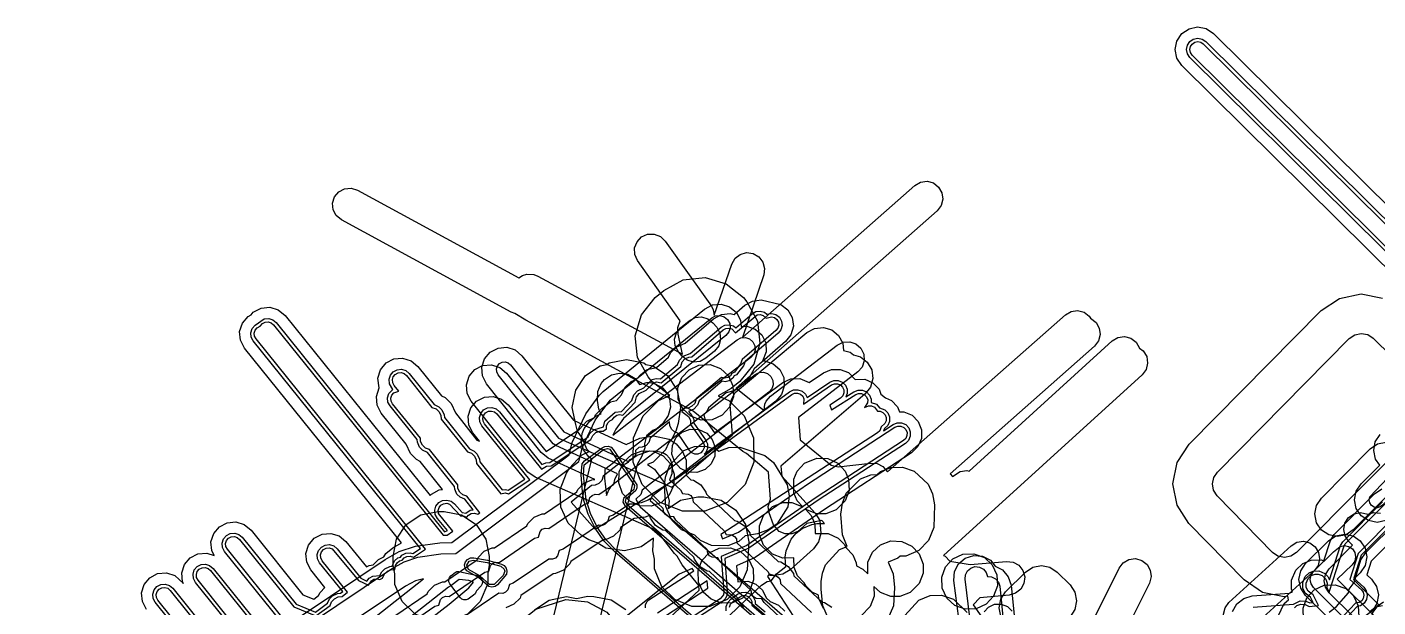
# Model space of a CAD drawing. Header units: metres. Extents: x -2677 to -840, y 169 to 1487.
# Drawn here: x -2654.2 to -2534.5, y 612.9 to 664.3 of the extents above; entities that cross this region are included whole.
import ezdxf

# ---------------------------------------------------------------- set-up
doc = ezdxf.new("R2010")
doc.units = ezdxf.units.M
doc.layers.add('AI_GREENING_EXCLUSIONS', color=1, linetype='Continuous')
doc.layers.add('AI_GREENING_LAWN', color=82, linetype='Continuous')

msp = doc.modelspace()

# ---------------------------------------------------------------- linework, layer by layer
at = {"layer": 'AI_GREENING_EXCLUSIONS'}
for points in [[(-2524.49, 633.73), (-2551.92, 660.89), (-2552.35, 661.53), (-2552.51, 662.3), (-2552.36, 663.06), (-2551.93, 663.72), (-2551.28, 664.15), (-2550.52, 664.31), (-2549.75, 664.16), (-2549.1, 663.73), (-2509.42, 624.44)], [(-2522.68, 633.34), (-2551.21, 661.6), (-2551.43, 661.92), (-2551.51, 662.3), (-2551.43, 662.69), (-2551.22, 663.01), (-2550.9, 663.23), (-2550.51, 663.31), (-2550.13, 663.23), (-2549.8, 663.02), (-2509.81, 623.42)], [(-2511.2, 622.4), (-2551, 661.81), (-2551.15, 662.04), (-2551.21, 662.3), (-2551.16, 662.57), (-2551.01, 662.8), (-2550.78, 662.95), (-2550.51, 663.01), (-2550.24, 662.96), (-2550.02, 662.81), (-2509.89, 623.08)], [(-2597.93, 606.51), (-2589.15, 614.83), (-2588.66, 615.15), (-2588.3, 615.21), (-2587.81, 615.81), (-2587, 616.47), (-2587.07, 617.29), (-2586.98, 617.85), (-2586.53, 618.9), (-2586.09, 619.42), (-2585.55, 619.85), (-2584.7, 620.21), (-2584.25, 620.3), (-2583.58, 620.3), (-2583.81, 620.56), (-2585.15, 620.3), (-2585.93, 619.59), (-2586.47, 619.37), (-2587.05, 619.37), (-2587.59, 619.59), (-2588.1, 620.17), (-2588.48, 621.22), (-2588.57, 621.79), (-2588.37, 622.43), (-2588.54, 624.84), (-2590.48, 626.5), (-2590.81, 626.68), (-2595.21, 630.24), (-2610.03, 638.31), (-2610.99, 638.91), (-2611.34, 639.02), (-2626.37, 647.21), (-2626.82, 647.58), (-2627.1, 648.1), (-2627.15, 648.68), (-2626.97, 649.24), (-2626.6, 649.69), (-2626.08, 649.96), (-2625.5, 650.02), (-2624.94, 649.84), (-2610.66, 642.07), (-2610.32, 642.27), (-2609.93, 642.38), (-2609.33, 642.35), (-2608.96, 642.23), (-2596.16, 635.31), (-2596.53, 637.08), (-2596.57, 637.67), (-2596.35, 638.25), (-2600.13, 643.6), (-2600.37, 644.14), (-2600.39, 644.72), (-2600.18, 645.27), (-2599.78, 645.69), (-2599.24, 645.93), (-2598.66, 645.95), (-2598.11, 645.74), (-2597.69, 645.33), (-2593.59, 639.55), (-2593.42, 639.24), (-2593.34, 638.77), (-2591.79, 643.29), (-2591.5, 643.8), (-2591.04, 644.15), (-2590.47, 644.3), (-2589.89, 644.22), (-2589.38, 643.93), (-2589.03, 643.46), (-2588.88, 642.9), (-2588.96, 642.32), (-2590.85, 636.78), (-2575.58, 650.25), (-2575.07, 650.55), (-2574.49, 650.63), (-2573.93, 650.48), (-2573.46, 650.12), (-2573.17, 649.61), (-2573.09, 649.03), (-2573.24, 648.47), (-2573.59, 648), (-2591.4, 632.3), (-2588.93, 630.3), (-2588.86, 630.86), (-2588.73, 631.13), (-2588.35, 631.57), (-2582.45, 636.1), (-2581.93, 636.36), (-2581.34, 636.4), (-2580.79, 636.21), (-2580.35, 635.82), (-2580.09, 635.3), (-2580.05, 634.71), (-2580.24, 634.16), (-2580.63, 633.72), (-2585.88, 629.68), (-2585.74, 627.71), (-2582.97, 625.47), (-2582.35, 625.31), (-2579.49, 625.65), (-2578.91, 625.61), (-2578.39, 625.34), (-2578, 624.88), (-2562.23, 638.79), (-2561.73, 639.09), (-2561.15, 639.17), (-2560.58, 639.02), (-2560.12, 638.66), (-2560.01, 638.48), (-2559.52, 638.12), (-2559.23, 637.61), (-2559.15, 637.03), (-2559.3, 636.47), (-2559.65, 636), (-2572.45, 624.7), (-2572.23, 624.44), (-2571.54, 624.91), (-2570.96, 625), (-2570.75, 624.94), (-2558.09, 636.47), (-2557.58, 636.77), (-2557.01, 636.86), (-2556.44, 636.72), (-2555.97, 636.37), (-2555.66, 635.83), (-2555.33, 635.59), (-2555.03, 635.09), (-2554.95, 634.51), (-2555.09, 633.95), (-2555.43, 633.48), (-2573.04, 617.45), (-2572.89, 617.39), (-2572.46, 616.96), (-2570.66, 616.65), (-2567.45, 616.92), (-2566.87, 616.86), (-2566.36, 616.58), (-2565.99, 616.12), (-2565.83, 615.56), (-2565.9, 614.98), (-2566.18, 614.46), (-2566.64, 614.1), (-2567.2, 613.94), (-2569.82, 613.71), (-2570.4, 613.08), (-2569.63, 611.98)], [(-2543.69, 611.44), (-2542.84, 613.19), (-2542.46, 613.52), (-2542.53, 613.84), (-2542.53, 613.84), (-2542.85, 613.78), (-2544.78, 614.17), (-2546.4, 615.29), (-2551.29, 620.3), (-2552.34, 621.92), (-2552.71, 623.81), (-2552.33, 625.7), (-2551.27, 627.31), (-2539.57, 639.16), (-2537.95, 640.25), (-2536.04, 640.64), (-2534.13, 640.28)], [(-2654.22, 595.78), (-2622.49, 617.1), (-2621.26, 617.79), (-2619.79, 618.29), (-2617.64, 618.58), (-2616.58, 618.61), (-2606.2, 626.38), (-2605.92, 627.46), (-2604.7, 630.02), (-2603.52, 631.65), (-2603.18, 632), (-2594.19, 639.29), (-2593.5, 639.66), (-2592.73, 639.73), (-2591.98, 639.5), (-2591.38, 639), (-2591.01, 638.31), (-2590.96, 637.74), (-2590.44, 637.77), (-2589.71, 637.52), (-2589.12, 637), (-2588.78, 636.3), (-2588.73, 635.52), (-2589.06, 634.69), (-2588.86, 634.7), (-2588.12, 634.45), (-2587.53, 633.94), (-2587.18, 633.24), (-2587.13, 632.46), (-2587.37, 631.72), (-2587.89, 631.14), (-2598.87, 622.68), (-2599.01, 622.32), (-2569.89, 597.1)], [(-2643.64, 612.67), (-2644, 613.36), (-2644.07, 614.14), (-2643.84, 614.88), (-2643.34, 615.48), (-2642.65, 615.84), (-2641.87, 615.91), (-2641.12, 615.68), (-2640.35, 614.96), (-2640.44, 615.12), (-2640.51, 615.9), (-2640.27, 616.65), (-2639.77, 617.24), (-2639.08, 617.61), (-2638.3, 617.67), (-2637.63, 617.46), (-2637.85, 617.88), (-2637.92, 618.65), (-2637.68, 619.4), (-2637.18, 620), (-2636.49, 620.36), (-2635.71, 620.43), (-2634.97, 620.19), (-2634.37, 619.69), (-2629.77, 613.97), (-2628.81, 613.58), (-2628.39, 613.89), (-2628.26, 614.16), (-2627.82, 614.6), (-2629.08, 616.17), (-2629.44, 616.86), (-2629.51, 617.64), (-2629.27, 618.38), (-2628.77, 618.98), (-2628.08, 619.34), (-2627.3, 619.41), (-2626.56, 619.18), (-2625.96, 618.68), (-2624.15, 616.43), (-2623.91, 616.57), (-2623.56, 616.62), (-2623.09, 617.1), (-2622.6, 617.32), (-2622.43, 617.63), (-2621.82, 618.12), (-2621.04, 618.57), (-2634.94, 635.84), (-2635.31, 636.53), (-2635.38, 637.31), (-2635.14, 638.05), (-2634.64, 638.65), (-2634.37, 638.79), (-2634.17, 639.03), (-2633.48, 639.39), (-2632.7, 639.46), (-2631.96, 639.22), (-2631.36, 638.72), (-2618.51, 622.76), (-2618.39, 622.9), (-2617.71, 623.28), (-2617.42, 623.31), (-2619.4, 625.79), (-2619.72, 625.95), (-2620.26, 626.49), (-2620.63, 627.33), (-2622.84, 630.08), (-2623.2, 630.77), (-2623.27, 631.55), (-2623.03, 632.31), (-2623.14, 633.18), (-2622.91, 633.92), (-2622.41, 634.52), (-2621.71, 634.88), (-2620.94, 634.95), (-2620.19, 634.72), (-2619.59, 634.22), (-2617.51, 631.62), (-2617.18, 631.46), (-2616.64, 630.92), (-2616.27, 630.09), (-2614.36, 627.69), (-2614.14, 627.6), (-2614.72, 628.32), (-2615.07, 629.01), (-2615.14, 629.79), (-2614.9, 630.53), (-2614.4, 631.13), (-2613.7, 631.49), (-2612.93, 631.55), (-2612.18, 631.31), (-2611.59, 630.81), (-2608.24, 626.68), (-2605.27, 628.66), (-2604.64, 629.37), (-2603.95, 629.68), (-2603.86, 629.91), (-2603.31, 630.47), (-2602.52, 631.06), (-2602, 631.19), (-2601.54, 631.69), (-2601.25, 632.34), (-2600.71, 632.88), (-2600.23, 633.09), (-2599.85, 633.51), (-2599.28, 633.93), (-2598.44, 634.12), (-2597.38, 635.03), (-2597.2, 635.41), (-2596.66, 635.95), (-2595.9, 636.29), (-2593.39, 638.44), (-2592.71, 638.82), (-2591.94, 638.91), (-2591.58, 638.81), (-2590.64, 639.63), (-2589.96, 640.01), (-2589.18, 640.11), (-2587.43, 639.71), (-2586.81, 639.23), (-2586.43, 638.55), (-2586.33, 637.78), (-2586.54, 637.02), (-2587.02, 636.41), (-2589.79, 634.01), (-2590.25, 633.19), (-2590.8, 632.63), (-2591.59, 632.04), (-2592.29, 631.87), (-2593.86, 630.53), (-2593.99, 630.22), (-2594.26, 629.92), (-2594.16, 629.53), (-2593.33, 628.33), (-2587.25, 632.78), (-2586.54, 633.1), (-2585.76, 633.14), (-2584.94, 632.79), (-2583.67, 633.65), (-2582.95, 633.95), (-2582.17, 633.95), (-2581.45, 633.66), (-2580.87, 633.06), (-2580, 633.08), (-2579.28, 632.77), (-2578.74, 632.2), (-2578.57, 631.75), (-2578.16, 631.42), (-2577.64, 631.19), (-2577.1, 630.63), (-2576.93, 630.19), (-2576.54, 630.19), (-2575.82, 629.88), (-2575.27, 629.32), (-2574.98, 628.6), (-2574.99, 627.82), (-2575.3, 627.1), (-2575.86, 626.55), (-2583.58, 621.52), (-2589.71, 617.27), (-2591.36, 616.53), (-2591.25, 615.11), (-2590.37, 615.18), (-2589.64, 614.91), (-2589.06, 614.38), (-2588.75, 613.7), (-2588.38, 613.38), (-2587.64, 613.05), (-2587.1, 612.51)], [(-2631.78, 611.68), (-2636.71, 617.81), (-2636.89, 618.16), (-2636.92, 618.55), (-2636.8, 618.92), (-2636.55, 619.22), (-2636.21, 619.4), (-2635.82, 619.43), (-2635.45, 619.32), (-2635.15, 619.07), (-2630.38, 613.14), (-2628.66, 612.44), (-2627.61, 613.23), (-2627.43, 613.6), (-2627.16, 613.87), (-2626.72, 614.08), (-2626.44, 614.1), (-2626.25, 614.25), (-2628.3, 616.8), (-2628.48, 617.14), (-2628.51, 617.53), (-2628.39, 617.9), (-2628.14, 618.2), (-2627.8, 618.38), (-2627.41, 618.42), (-2627.04, 618.3), (-2626.74, 618.05), (-2624.65, 615.45), (-2624.1, 615.18), (-2623.91, 615.43), (-2623.58, 615.63), (-2622.96, 615.67), (-2622.8, 616), (-2622.53, 616.27), (-2622.09, 616.47), (-2621.86, 616.49), (-2621.66, 616.99), (-2621.36, 617.23), (-2621.14, 617.3), (-2621, 617.47), (-2620.66, 617.66), (-2620.27, 617.7), (-2620.03, 617.63), (-2619.36, 618.08), (-2634.17, 636.47), (-2634.35, 636.81), (-2634.38, 637.2), (-2634.26, 637.57), (-2634.01, 637.87), (-2633.2, 638.43), (-2632.81, 638.46), (-2632.44, 638.35), (-2632.14, 638.1), (-2617.22, 619.56), (-2616.96, 619.68), (-2617.86, 620.73), (-2618.05, 621.07), (-2618.09, 621.46), (-2617.99, 621.83), (-2617.75, 622.14), (-2617.4, 622.33), (-2617.02, 622.37), (-2616.64, 622.27), (-2616.34, 622.03), (-2615.68, 621.26), (-2615.35, 621.2), (-2614.95, 621.46), (-2614.69, 621.49), (-2615.44, 622.43), (-2615.86, 622.63), (-2616.13, 622.9), (-2616.33, 623.34), (-2616.35, 623.58), (-2618.75, 626.58), (-2619.17, 626.78), (-2619.44, 627.05), (-2619.64, 627.49), (-2619.66, 627.73), (-2622.06, 630.71), (-2622.25, 631.05), (-2622.28, 631.44), (-2622.16, 631.81), (-2621.8, 632.17), (-2622.11, 632.68), (-2622.15, 633.07), (-2622.03, 633.44), (-2621.78, 633.74), (-2621.43, 633.92), (-2621.04, 633.96), (-2620.67, 633.84), (-2620.37, 633.59), (-2618.16, 630.83), (-2617.74, 630.64), (-2617.47, 630.37), (-2617.26, 629.92), (-2617.24, 629.69), (-2615.01, 626.9), (-2614.6, 626.71), (-2614.33, 626.44), (-2614.12, 626), (-2614.1, 625.75), (-2612.13, 623.28), (-2611.84, 623.31), (-2611.6, 623.25), (-2610.13, 624.22), (-2613.93, 628.94), (-2614.11, 629.29), (-2614.14, 629.68), (-2614.03, 630.05), (-2613.77, 630.35), (-2613.43, 630.53), (-2613.04, 630.56), (-2612.67, 630.44), (-2612.37, 630.19), (-2608.61, 625.53), (-2608.25, 625.68), (-2607.9, 625.7), (-2604.5, 627.96), (-2604.35, 628.27), (-2604, 628.6), (-2603.16, 628.86), (-2603.02, 629.37), (-2602.11, 630.16), (-2601.54, 630.22), (-2600.64, 631.18), (-2600.47, 631.7), (-2600.15, 632.05), (-2599.58, 632.33), (-2598.83, 633.04), (-2598.49, 633.14), (-2598.1, 633.1), (-2596.58, 634.39), (-2596.42, 634.78), (-2596.1, 635.13), (-2595.46, 635.35), (-2592.74, 637.68), (-2592.4, 637.87), (-2592.02, 637.91), (-2591.64, 637.81), (-2591.42, 637.63), (-2589.98, 638.87), (-2589.64, 639.07), (-2589.26, 639.11), (-2588.88, 639.01), (-2588.67, 638.85), (-2588.25, 638.92), (-2587.88, 638.82), (-2587.57, 638.58), (-2587.38, 638.24), (-2587.33, 637.85), (-2587.43, 637.47), (-2587.67, 637.17), (-2590.6, 634.64), (-2590.75, 634.26), (-2591.36, 633.46), (-2591.57, 633.37), (-2591.69, 633.18), (-2592.01, 632.95), (-2592.38, 632.86), (-2592.63, 632.9), (-2594.66, 631.16), (-2594.82, 630.78), (-2595.14, 630.43), (-2595.62, 630.21), (-2595.31, 629.87), (-2595.16, 629.51), (-2595.14, 629.18), (-2594.1, 627.7), (-2593.95, 627.34), (-2593.95, 626.95), (-2594.09, 626.58), (-2594.23, 626.44), (-2586.66, 631.97), (-2586.31, 632.13), (-2585.92, 632.15), (-2585.55, 632.01), (-2585.26, 631.75), (-2585.12, 631.45), (-2583.11, 632.82), (-2582.75, 632.97), (-2582.36, 632.97), (-2582, 632.83), (-2581.72, 632.55), (-2581.57, 632.19), (-2581.56, 631.8), (-2581.68, 631.52), (-2580.97, 631.97), (-2580.6, 632.11), (-2580.21, 632.11), (-2579.86, 631.95), (-2579.59, 631.67), (-2579.45, 631.3), (-2579.45, 631.02), (-2578.98, 630.86), (-2578.69, 630.53), (-2578.22, 630.37), (-2577.95, 630.09), (-2577.81, 629.73), (-2577.82, 629.34), (-2577.97, 628.98), (-2578.27, 628.7), (-2578.36, 628.51), (-2577.5, 629.07), (-2577.13, 629.21), (-2576.74, 629.21), (-2576.38, 629.06), (-2576.11, 628.78), (-2575.97, 628.41), (-2575.97, 628.02), (-2576.12, 627.66), (-2576.4, 627.39), (-2584.14, 622.35), (-2590.28, 618.09), (-2592.41, 617.17), (-2592.19, 614.26), (-2592.23, 613.87), (-2592.36, 613.62), (-2592.64, 613.35), (-2596.84, 610.62)], [(-2653.66, 594.95), (-2621.94, 616.26), (-2620.8, 616.9), (-2619.6, 617.3), (-2617.55, 617.59), (-2616.23, 617.62), (-2605.32, 625.79), (-2605.01, 627.04), (-2603.88, 629.45), (-2602.55, 631.22), (-2593.56, 638.52), (-2593.22, 638.7), (-2592.83, 638.74), (-2592.46, 638.62), (-2592.16, 638.37), (-2591.97, 638.03), (-2591.94, 637.64), (-2592.05, 637.27), (-2592.3, 636.97), (-2600.64, 630.26), (-2601.37, 629.6), (-2602.06, 628.65), (-2602.31, 628.13), (-2600.53, 629.55), (-2591.32, 636.58), (-2590.97, 636.75), (-2590.58, 636.78), (-2590.21, 636.65), (-2589.91, 636.39), (-2589.74, 636.04), (-2589.72, 635.66), (-2589.84, 635.29), (-2590.1, 634.99), (-2602.16, 625.79), (-2602.27, 625.67), (-2603.03, 625.08), (-2603.07, 624.32), (-2602.88, 622.76), (-2602.68, 623.28), (-2602.57, 623.43), (-2602.54, 623.5), (-2602.3, 623.76), (-2601.5, 624.38), (-2601.5, 624.38), (-2601.5, 624.38), (-2589.72, 633.51), (-2589.37, 633.68), (-2588.98, 633.71), (-2588.61, 633.58), (-2588.32, 633.33), (-2588.15, 632.98), (-2588.12, 632.59), (-2588.24, 632.22), (-2588.5, 631.93), (-2599.71, 623.24), (-2599.71, 623.23), (-2599.84, 622.86), (-2600.28, 622.44), (-2599.9, 621.77), (-2568.92, 594.94)], [(-2631.54, 611.87), (-2636.47, 618), (-2636.6, 618.24), (-2636.62, 618.51), (-2636.54, 618.78), (-2636.37, 618.98), (-2636.12, 619.11), (-2635.85, 619.14), (-2635.59, 619.05), (-2635.38, 618.88), (-2630.57, 612.89), (-2628.62, 612.1), (-2627.36, 613.02), (-2627.24, 613.35), (-2626.99, 613.62), (-2626.66, 613.78), (-2626.31, 613.8), (-2625.82, 614.2), (-2628.06, 616.98), (-2628.19, 617.23), (-2628.21, 617.5), (-2628.13, 617.76), (-2627.96, 617.97), (-2627.71, 618.09), (-2627.44, 618.12), (-2627.18, 618.04), (-2624.84, 615.22), (-2623.97, 614.81), (-2623.71, 615.21), (-2623.48, 615.35), (-2623.21, 615.39), (-2622.95, 615.32), (-2622.72, 615.45), (-2622.55, 615.83), (-2622.28, 616.07), (-2621.93, 616.2), (-2621.63, 616.19), (-2621.56, 616.56), (-2621.43, 616.8), (-2621.22, 616.97), (-2620.97, 617.04), (-2620.81, 617.24), (-2620.57, 617.37), (-2620.29, 617.4), (-2619.99, 617.3), (-2618.92, 618.01), (-2633.93, 636.65), (-2634.06, 636.9), (-2634.08, 637.17), (-2634, 637.43), (-2633.83, 637.64), (-2633.55, 637.77), (-2633.36, 638.01), (-2633.12, 638.14), (-2632.84, 638.17), (-2632.58, 638.08), (-2632.37, 637.91), (-2617.36, 619.26), (-2617.01, 619.26), (-2616.51, 619.62), (-2617.76, 621.16), (-2617.8, 621.43), (-2617.72, 621.7), (-2617.55, 621.91), (-2617.31, 622.04), (-2617.04, 622.08), (-2616.78, 622), (-2615.82, 620.96), (-2615.57, 620.97), (-2615.26, 620.84), (-2615.1, 621.04), (-2614.86, 621.17), (-2614.59, 621.2), (-2614.29, 621.1), (-2614.1, 621.22), (-2615.25, 622.7), (-2615.61, 622.82), (-2615.88, 623.07), (-2616.04, 623.4), (-2616.06, 623.72), (-2618.55, 626.85), (-2618.92, 626.97), (-2619.19, 627.22), (-2619.35, 627.55), (-2619.37, 627.86), (-2621.83, 630.9), (-2621.96, 631.14), (-2621.98, 631.41), (-2621.9, 631.67), (-2621.72, 631.88), (-2621.29, 632.02), (-2621.7, 632.52), (-2621.82, 632.77), (-2621.85, 633.04), (-2621.77, 633.3), (-2621.59, 633.51), (-2621.35, 633.64), (-2621.08, 633.66), (-2620.82, 633.58), (-2620.61, 633.4), (-2618.35, 630.57), (-2617.98, 630.44), (-2617.71, 630.2), (-2617.55, 629.87), (-2617.54, 629.55), (-2615.21, 626.64), (-2614.84, 626.51), (-2614.57, 626.27), (-2614.42, 625.94), (-2614.4, 625.62), (-2612.23, 622.93), (-2611.86, 623.02), (-2611.56, 622.91), (-2609.68, 624.16), (-2613.7, 629.13), (-2613.82, 629.37), (-2613.85, 629.64), (-2613.76, 629.9), (-2613.59, 630.11), (-2613.34, 630.24), (-2613.07, 630.26), (-2612.81, 630.18), (-2612.6, 630), (-2608.64, 625.11), (-2608.19, 625.38), (-2607.79, 625.4), (-2604.26, 627.74), (-2604.1, 628.1), (-2603.83, 628.35), (-2603.48, 628.47), (-2603.17, 628.47), (-2602.87, 628.69), (-2602.87, 628.95), (-2602.77, 629.2), (-2602.58, 629.4), (-2602.34, 629.5), (-2602.2, 629.72), (-2601.98, 629.88), (-2601.72, 629.95), (-2601.43, 629.89), (-2600.35, 631.03), (-2600.22, 631.53), (-2599.98, 631.8), (-2599.36, 632.12), (-2598.7, 632.77), (-2598.46, 632.84), (-2598.05, 632.75), (-2596.3, 634.21), (-2596.18, 634.61), (-2595.93, 634.88), (-2595.6, 635.04), (-2595.32, 635.06), (-2592.55, 637.45), (-2592.31, 637.58), (-2592.04, 637.61), (-2591.78, 637.54), (-2591.46, 637.2), (-2589.55, 638.78), (-2589.28, 638.82), (-2589.01, 638.74), (-2588.74, 638.48), (-2588.27, 638.62), (-2588.01, 638.55), (-2587.8, 638.38), (-2587.66, 638.14), (-2587.63, 637.87), (-2587.7, 637.61), (-2587.87, 637.39), (-2590.88, 634.82), (-2591, 634.43), (-2591.53, 633.71), (-2591.77, 633.6), (-2591.91, 633.38), (-2592.13, 633.22), (-2592.4, 633.16), (-2592.71, 633.23), (-2594.94, 631.34), (-2595.07, 630.94), (-2595.31, 630.68), (-2595.64, 630.52), (-2595.93, 630.5), (-2596.21, 630.22), (-2595.61, 629.78), (-2595.45, 629.45), (-2595.43, 629.06), (-2594.35, 627.52), (-2594.24, 627.27), (-2594.24, 627), (-2594.34, 626.75), (-2594.53, 626.55), (-2594.78, 626.44), (-2595.06, 626.44), (-2595.31, 626.54), (-2595.51, 626.73), (-2596.56, 628.29), (-2596.85, 628.4), (-2597.12, 628.65), (-2597.28, 628.98), (-2597.3, 629.29), (-2599.01, 627.85), (-2599.14, 627.46), (-2599.38, 627.2), (-2599.71, 627.04), (-2600.03, 627.02), (-2600.3, 626.77), (-2600.29, 626.45), (-2600.4, 626.2), (-2600.6, 626.02), (-2600.84, 625.92), (-2600.99, 625.7), (-2601.21, 625.55), (-2601.48, 625.5), (-2601.79, 625.57), (-2603.18, 624.48), (-2603.31, 624.11), (-2603.55, 623.84), (-2603.88, 623.68), (-2604.2, 623.66), (-2606.02, 622.17), (-2603.88, 619.77), (-2596.58, 624.35), (-2586.48, 631.73), (-2586.24, 631.84), (-2585.96, 631.85), (-2585.71, 631.76), (-2585.5, 631.57), (-2585.39, 631.33), (-2585.44, 630.87), (-2582.94, 632.57), (-2582.69, 632.68), (-2582.41, 632.68), (-2582.16, 632.57), (-2581.97, 632.38), (-2581.86, 632.13), (-2581.86, 631.86), (-2581.96, 631.61), (-2582.15, 631.41), (-2583.1, 630.77), (-2582.94, 630.36), (-2580.81, 631.72), (-2580.55, 631.82), (-2580.28, 631.81), (-2580.03, 631.7), (-2579.84, 631.51), (-2579.74, 631.25), (-2579.75, 630.98), (-2580.03, 630.57), (-2579.67, 630.73), (-2579.4, 630.72), (-2579.15, 630.61), (-2578.89, 630.25), (-2578.64, 630.24), (-2578.39, 630.13), (-2578.2, 629.93), (-2578.1, 629.68), (-2578.11, 629.4), (-2578.22, 629.15), (-2578.56, 628.87), (-2578.67, 628.51), (-2578.87, 628.32), (-2592.75, 619.3), (-2592.62, 618.93), (-2591.19, 619.53), (-2585.08, 623.77), (-2577.33, 628.82), (-2577.08, 628.92), (-2576.81, 628.91), (-2576.55, 628.81), (-2576.36, 628.61), (-2576.26, 628.36), (-2576.27, 628.09), (-2576.37, 627.83), (-2576.57, 627.64), (-2584.31, 622.6), (-2590.45, 618.34), (-2592.72, 617.36), (-2592.49, 614.24), (-2592.52, 613.97), (-2592.8, 613.6), (-2597, 610.87)], [(-2599.89, 609.5), (-2594.66, 614.39), (-2594.7, 614.78), (-2596.18, 616.63), (-2596.61, 617.38), (-2596.87, 617.62), (-2598.17, 619.31), (-2598.83, 619.85), (-2609.21, 624.38), (-2609.85, 624.83), (-2614.87, 631.12), (-2615.23, 631.81), (-2615.29, 632.59), (-2615.06, 633.34), (-2614.55, 633.93), (-2613.86, 634.29), (-2613.08, 634.35), (-2612.34, 634.12), (-2611.74, 633.61), (-2607.15, 627.85), (-2597.11, 623.5), (-2591.71, 628.14), (-2591.93, 630.82), (-2591.85, 631.22), (-2591.48, 631.91), (-2585.13, 637.22), (-2584.45, 637.59), (-2583.67, 637.67), (-2582.92, 637.45), (-2582.32, 636.96), (-2581.95, 636.27), (-2581.88, 635.63), (-2581.3, 635.47), (-2581, 635.23), (-2580.39, 635.06), (-2579.78, 634.58), (-2579.39, 633.9), (-2579.3, 633.13), (-2579.51, 632.38), (-2579.99, 631.76), (-2587.43, 625.36), (-2587.35, 624.48), (-2584.39, 621.21), (-2583.99, 620.54), (-2583.9, 619.41), (-2584.09, 618.66), (-2584.55, 618.03), (-2586.6, 616.18), (-2587.27, 615.78), (-2588.04, 615.67), (-2588.48, 615.78), (-2588.63, 615.6), (-2586.33, 612.03)], [(-2621.62, 612.11), (-2618.76, 614.05), (-2618.68, 614.26), (-2618.13, 614.81), (-2617.41, 615.12), (-2617.21, 615.12), (-2614.35, 617.06), (-2614.26, 617.27), (-2613.72, 617.83), (-2613, 618.13), (-2612.8, 618.14), (-2609.93, 620.07), (-2609.85, 620.28), (-2609.3, 620.84), (-2608.58, 621.15), (-2608.38, 621.15), (-2605.52, 623.09), (-2605.43, 623.3), (-2604.89, 623.85), (-2604.17, 624.16), (-2603.93, 624.19), (-2608.06, 626.09), (-2608.66, 626.59), (-2613.5, 632.67), (-2613.86, 633.37), (-2613.92, 634.14), (-2613.68, 634.89), (-2613.18, 635.48), (-2612.49, 635.84), (-2611.71, 635.91), (-2610.96, 635.67), (-2610.37, 635.16), (-2605.82, 629.46), (-2601.13, 627.3), (-2599.93, 627.86), (-2598.73, 628.05), (-2597.34, 627.75), (-2596.72, 627.36), (-2596.14, 626.68), (-2595.82, 625.89), (-2595.84, 624.57), (-2595.41, 624.15), (-2595.19, 624.12), (-2594.53, 623.71), (-2594.07, 623.07), (-2594.03, 622.88), (-2591.54, 620.54), (-2591.32, 620.5), (-2590.65, 620.09), (-2590.2, 619.46), (-2590.15, 619.26), (-2587.67, 616.92), (-2587.44, 616.89), (-2586.78, 616.48), (-2586.33, 615.84), (-2586.28, 615.65), (-2583.79, 613.31), (-2583.57, 613.27), (-2582.91, 612.86)], [(-2621.22, 610.81), (-2618.09, 612.95), (-2617.73, 613.06), (-2617.59, 613.54), (-2617.4, 613.74), (-2617.15, 613.85), (-2616.81, 613.82), (-2613.67, 615.96), (-2613.32, 616.07), (-2613.17, 616.56), (-2612.98, 616.75), (-2612.73, 616.86), (-2612.39, 616.84), (-2609.26, 618.98), (-2608.91, 619.08), (-2608.76, 619.57), (-2608.57, 619.77), (-2608.32, 619.87), (-2607.98, 619.85), (-2604.84, 621.99), (-2604.49, 622.1), (-2604.35, 622.59), (-2604.16, 622.78), (-2603.9, 622.89), (-2603.56, 622.86), (-2602.23, 623.77), (-2602.15, 624.18), (-2601.9, 624.68), (-2607.38, 627.2), (-2607.61, 627.36), (-2612.48, 633.48), (-2612.61, 633.72), (-2612.63, 634), (-2612.55, 634.26), (-2612.37, 634.47), (-2612.13, 634.59), (-2611.85, 634.61), (-2611.59, 634.53), (-2611.39, 634.35), (-2606.65, 628.4), (-2600.97, 625.79), (-2600.16, 626.36), (-2599.05, 626.73), (-2598.42, 626.7), (-2597.89, 626.58), (-2597.6, 626.4), (-2597.28, 626.06), (-2597.07, 625.52), (-2597.11, 624.7), (-2597.31, 624.16), (-2596.34, 623.26), (-2596.16, 622.94), (-2595.65, 622.9), (-2595.41, 622.76), (-2595.26, 622.54), (-2595.2, 622.2), (-2592.46, 619.64), (-2592.28, 619.32), (-2591.77, 619.29), (-2591.54, 619.14), (-2591.38, 618.92), (-2591.33, 618.58), (-2588.59, 616.03), (-2588.41, 615.71), (-2587.9, 615.67), (-2587.67, 615.53), (-2587.51, 615.3), (-2587.46, 614.97), (-2584.72, 612.41)], [(-2607.76, 611.2), (-2604.18, 626), (-2604.48, 626.22), (-2604.92, 626.81), (-2605.12, 627.53), (-2605.04, 628.27), (-2604.85, 628.71), (-2604.38, 629.34), (-2603.79, 629.84), (-2603.36, 630.02), (-2603.57, 630.43), (-2603.69, 631.2), (-2603.64, 631.98), (-2603.35, 632.71), (-2603.07, 633.06), (-2602.45, 633.47), (-2601.73, 633.63), (-2600.99, 633.52), (-2600.35, 633.14), (-2599.95, 632.62), (-2599.31, 632.78), (-2599.01, 632.78), (-2598.57, 632.68), (-2597.92, 632.32), (-2597.45, 631.75), (-2597.29, 631.37), (-2597.21, 630.59), (-2597.43, 629.85), (-2597.87, 629.2), (-2598.44, 628.67), (-2598.78, 628.54), (-2599.35, 628.07), (-2599.53, 627.35), (-2599.5, 626.99), (-2599.74, 626.25), (-2600.18, 625.53), (-2603.81, 610.52)], [(-2607.76, 611.2), (-2604.18, 626), (-2604.48, 626.22), (-2604.92, 626.81), (-2605.12, 627.53), (-2605.04, 628.27), (-2604.85, 628.71), (-2604.38, 629.34), (-2603.79, 629.84), (-2603.36, 630.02), (-2603.57, 630.43), (-2603.69, 631.2), (-2603.64, 631.98), (-2603.35, 632.71), (-2603.07, 633.06), (-2602.45, 633.47), (-2601.73, 633.63), (-2600.99, 633.52), (-2600.35, 633.14), (-2599.95, 632.62), (-2599.31, 632.78), (-2599.01, 632.78), (-2598.57, 632.68), (-2597.92, 632.32), (-2597.45, 631.75), (-2597.29, 631.37), (-2597.21, 630.59), (-2597.43, 629.85), (-2597.87, 629.2), (-2598.44, 628.67), (-2598.78, 628.54), (-2599.35, 628.07), (-2599.53, 627.35), (-2599.5, 626.99), (-2599.74, 626.25), (-2600.18, 625.53), (-2603.81, 610.52)], [(-2575.24, 594.46), (-2602.14, 617.76), (-2603.11, 618.75), (-2603.9, 619.87), (-2604.5, 621.11), (-2604.88, 622.32), (-2605.02, 623.09), (-2605.13, 624.59), (-2605.04, 625.58), (-2604.84, 625.83), (-2603.28, 627), (-2603.02, 627.12), (-2602.74, 627.14), (-2602.48, 627.04), (-2602.28, 626.84), (-2600.19, 623.72), (-2600.19, 623.72), (-2600.19, 623.45), (-2600.28, 623.2), (-2601.21, 622.41), (-2601.24, 622.22), (-2601.12, 622.03), (-2569.04, 594.22)], [(-2533.85, 620.55), (-2534.61, 620.39), (-2535.38, 620.54), (-2536.03, 620.97), (-2536.47, 621.62), (-2536.62, 622.38), (-2536.47, 623.15), (-2536.04, 623.8), (-2534.39, 625.46), (-2534.76, 626), (-2534.92, 626.77), (-2534.78, 627.54), (-2534.35, 628.19)], [(-2583.65, 612.76), (-2584.06, 613.64), (-2584.1, 613.92), (-2584.66, 614.19), (-2585.2, 614.73), (-2585.37, 615.03), (-2585.95, 615.66), (-2586.25, 616.38), (-2586.29, 617.25), (-2587.25, 617.22), (-2588.17, 617.56), (-2588.17, 617.56), (-2588.97, 618.37), (-2589.32, 619.28), (-2589.32, 620.08), (-2588.97, 620.99), (-2588.17, 621.8), (-2587.25, 622.14), (-2586.46, 622.14), (-2585.49, 621.76), (-2585.98, 622.3), (-2586.28, 623.02), (-2586.28, 624.21), (-2585.98, 624.93), (-2585.33, 625.63), (-2584.25, 626.08), (-2583.27, 626.04), (-2582.39, 625.63), (-2581.74, 624.93), (-2581.44, 624.21), (-2581.4, 623.22), (-2581.74, 622.3), (-2582.55, 621.5), (-2583.46, 621.15), (-2584.25, 621.15), (-2585.23, 621.53), (-2584.74, 620.99), (-2584.43, 620.27), (-2584.4, 619.4), (-2583.24, 619.4), (-2582.36, 618.99), (-2581.82, 618.45), (-2581.65, 618.14), (-2581.07, 617.52), (-2580.77, 616.79), (-2580.73, 616.52), (-2580.17, 616.24), (-2579.74, 615.82), (-2579.72, 616.87), (-2579.31, 617.75), (-2578.61, 618.4), (-2577.69, 618.74), (-2576.71, 618.7), (-2575.83, 618.29), (-2575.18, 617.59), (-2574.84, 616.67), (-2574.84, 615.88), (-2575.18, 614.97), (-2575.98, 614.16), (-2576.9, 613.82), (-2577.69, 613.82), (-2578.61, 614.16), (-2579.19, 614.69), (-2579.18, 613.83), (-2579.52, 612.92), (-2580.33, 612.11)], [(-2583.23, 611.83), (-2583.73, 612.98), (-2583.86, 614.44), (-2583.86, 615.15), (-2583.75, 615.88), (-2583.49, 616.61), (-2582.25, 617.98), (-2581.57, 618.25), (-2581.99, 619.28), (-2582.12, 621.1), (-2581.99, 622.1), (-2581.99, 622.1), (-2581.65, 622.98), (-2580.39, 624.25), (-2579.46, 624.6), (-2578.92, 624.62), (-2578.6, 624.91), (-2577.66, 625.26), (-2576.67, 625.29), (-2575.62, 624.94), (-2574.4, 623.78), (-2574.01, 622.92), (-2573.83, 621.93), (-2573.89, 619.94), (-2574.36, 618.78), (-2575.22, 617.9), (-2576.37, 617.4), (-2576.87, 617.38), (-2577.08, 617.2), (-2577.92, 616.85), (-2577.5, 615.83), (-2577.37, 614.61), (-2577.46, 612.98), (-2577.96, 611.83)], [(-2586.17, 610.71), (-2588.93, 613.29), (-2589.12, 613.61), (-2589.63, 613.65), (-2589.86, 613.79), (-2590.02, 614.01), (-2590.07, 614.35), (-2592.83, 616.93), (-2593.01, 617.25), (-2593.52, 617.29), (-2593.75, 617.43), (-2593.91, 617.65), (-2593.96, 617.99), (-2596.73, 620.57), (-2596.91, 620.89), (-2597.42, 620.92), (-2597.65, 621.07), (-2597.81, 621.29), (-2597.86, 621.63), (-2598.87, 622.57), (-2599.2, 622.35), (-2599.82, 622.11), (-2600.45, 622), (-2600.85, 622.01), (-2602.3, 621.02), (-2602.66, 620.91), (-2602.8, 620.43), (-2602.99, 620.23), (-2603.24, 620.12), (-2603.58, 620.15), (-2606.72, 618.01), (-2607.07, 617.9), (-2607.22, 617.41), (-2607.41, 617.22), (-2607.66, 617.11), (-2608, 617.13), (-2611.14, 614.99), (-2611.49, 614.88), (-2611.63, 614.4), (-2611.82, 614.2), (-2612.08, 614.09), (-2612.42, 614.12), (-2615.55, 611.98)], [(-2547.43, 612.49), (-2547.04, 613.17), (-2546.43, 613.65), (-2545.68, 613.86), (-2542.38, 614.11), (-2542.11, 614.23), (-2542.19, 614.46), (-2542.19, 615.25), (-2541.81, 616.15), (-2541.19, 616.74), (-2540.47, 617.05), (-2539.58, 617.07), (-2539.34, 616.98), (-2538.75, 618.78), (-2538.43, 619.31), (-2534.86, 622.92), (-2534.21, 623.35)], [(-2538.87, 612.44), (-2538.25, 612.91), (-2537.16, 614.13), (-2537.09, 614.45), (-2536.66, 615.06), (-2536.05, 617.08), (-2535.61, 617.72), (-2530.08, 623.2)], [(-2545.6, 612.86), (-2542.04, 613.13), (-2541.43, 613.43), (-2540.94, 613.41), (-2540.57, 613.25), (-2540.29, 613.27), (-2540.53, 613.75), (-2540.98, 614.12), (-2541.19, 614.56), (-2541.21, 615.05), (-2540.98, 615.59), (-2540.63, 615.92), (-2540.27, 616.07), (-2539.78, 616.09), (-2539.24, 615.86), (-2538.97, 615.59), (-2538.83, 615.3), (-2537.85, 618.33), (-2537.66, 618.67), (-2534.15, 622.21)], [(-2541.93, 612.82), (-2541.72, 613.01), (-2541.37, 613.13), (-2541, 613.11), (-2540.64, 612.92), (-2539.82, 613.01), (-2540.29, 613.97), (-2540.74, 614.29), (-2540.89, 614.62), (-2540.91, 614.99), (-2540.74, 615.42), (-2540.47, 615.67), (-2540.12, 615.79), (-2539.84, 615.79), (-2539.49, 615.67), (-2539.17, 615.34), (-2539.04, 614.99), (-2539.08, 614.59), (-2538.86, 614.21), (-2537.57, 618.23), (-2537.44, 618.47), (-2533.93, 622)], [(-2534.22, 609.7), (-2534.71, 610.02), (-2538.86, 614.14), (-2539.18, 614.63), (-2539.3, 615.2), (-2539.19, 615.77), (-2538.87, 616.26), (-2536.8, 618.37), (-2537.13, 618.69), (-2537.46, 619.18), (-2537.58, 619.75), (-2537.47, 620.32), (-2537.15, 620.81), (-2536.66, 621.14), (-2536.09, 621.26), (-2535.43, 621.1), (-2534.91, 621.26), (-2534.33, 621.21)], [(-2590.74, 612.84), (-2591.2, 613.47), (-2591.25, 613.67), (-2593.76, 616.03), (-2593.98, 616.07), (-2594.64, 616.48), (-2595.1, 617.11), (-2595.14, 617.31), (-2597.65, 619.67), (-2597.88, 619.71), (-2598.54, 620.12), (-2598.99, 620.75), (-2599.08, 620.99), (-2599.47, 620.86), (-2600.44, 620.72), (-2601.63, 619.92), (-2601.71, 619.71), (-2602.26, 619.16), (-2602.98, 618.85), (-2603.18, 618.85), (-2606.05, 616.91), (-2606.13, 616.7), (-2606.68, 616.14), (-2607.39, 615.84), (-2607.6, 615.83), (-2610.46, 613.89), (-2610.54, 613.68), (-2611.09, 613.13), (-2611.81, 612.82)], [(-2532.94, 621.02), (-2536.29, 617.64), (-2537.03, 615.32), (-2536.01, 614.41), (-2535.85, 614.19), (-2535.79, 613.92), (-2535.84, 613.65), (-2535.98, 613.42), (-2536.21, 613.27), (-2536.53, 613.22), (-2537.54, 612.15), (-2537.71, 611.63), (-2537.91, 611.45), (-2538.23, 611.36), (-2539.49, 605.89), (-2538.4, 605.72), (-2538.29, 606), (-2538.05, 606.27), (-2537.5, 606.45), (-2534.76, 609.15), (-2534.64, 609.61), (-2534.39, 609.88)], [(-2532.73, 620.8), (-2536.02, 617.48), (-2536.68, 615.45), (-2535.8, 614.63), (-2535.58, 614.31), (-2535.49, 613.93), (-2535.56, 613.55), (-2535.77, 613.22), (-2536.09, 612.99), (-2536.39, 612.92), (-2537.28, 611.99), (-2537.47, 611.45), (-2537.76, 611.19), (-2537.98, 611.11), (-2539.13, 606.11), (-2538.59, 606.05), (-2538.22, 606.52), (-2537.66, 606.74), (-2535.06, 609.31), (-2534.89, 609.78), (-2534.56, 610.13), (-2534, 610.35)], [(-2532.02, 620.1), (-2535.15, 616.95), (-2535.53, 615.75), (-2535.11, 615.35), (-2534.66, 614.71), (-2534.49, 613.95), (-2534.63, 613.18), (-2535.04, 612.53), (-2535.68, 612.08), (-2535.85, 612.04), (-2536.33, 611.54), (-2536.67, 610.85), (-2537.11, 610.46), (-2537.63, 608.18), (-2535.91, 609.88), (-2535.66, 610.42), (-2535.08, 610.99), (-2535.18, 611.63), (-2535, 612.39), (-2534.54, 613.03), (-2534.06, 613.33)], [(-2538.18, 611.18), (-2540.62, 613.55), (-2540.96, 613.91), (-2541.39, 614.56), (-2541.54, 615.33), (-2541.39, 616.09), (-2540.95, 616.74), (-2538.93, 618.75), (-2538.28, 619.18), (-2537.52, 619.34), (-2536.75, 619.18), (-2536.11, 618.75), (-2535.67, 618.1), (-2535.52, 617.33), (-2535.67, 616.57), (-2536.11, 615.92), (-2536.72, 615.32), (-2534.36, 612.95)], [(-2534.49, 609.28), (-2534.87, 609.36), (-2535.19, 609.57), (-2540.25, 614.62), (-2540.46, 614.94), (-2540.54, 615.32), (-2540.46, 615.71), (-2540.25, 616.03), (-2538.49, 617.78), (-2537.9, 618.26), (-2537.52, 618.34), (-2537.14, 618.26), (-2537.14, 618.26), (-2536.81, 618.04), (-2536.6, 617.72), (-2536.52, 617.33), (-2536.6, 616.95), (-2536.82, 616.63), (-2538.17, 615.35), (-2534.47, 611.68)], [(-2634.61, 609.23), (-2639.3, 615.06), (-2639.48, 615.41), (-2639.51, 615.79), (-2639.4, 616.17), (-2639.14, 616.47), (-2638.8, 616.65), (-2638.41, 616.68), (-2638.04, 616.56), (-2637.74, 616.31), (-2634.29, 612.03)], [(-2634.38, 609.42), (-2639.06, 615.25), (-2639.19, 615.49), (-2639.21, 615.76), (-2639.13, 616.02), (-2638.96, 616.23), (-2638.71, 616.36), (-2638.44, 616.38), (-2638.18, 616.3), (-2637.97, 616.13), (-2633.45, 610.5)], [(-2571.68, 611.86), (-2572.11, 615.24), (-2572.05, 616.02), (-2571.69, 616.71), (-2571.1, 617.21), (-2570.35, 617.45), (-2569.57, 617.39), (-2568.88, 617.03), (-2568.44, 616.5), (-2567.8, 616.17), (-2567.29, 615.57), (-2567.05, 614.83), (-2566.37, 607.95)], [(-2570.69, 611.96), (-2571.12, 615.35), (-2571.09, 615.74), (-2570.91, 616.09), (-2570.61, 616.34), (-2570.24, 616.46), (-2569.85, 616.42), (-2569.5, 616.25), (-2569.25, 615.95), (-2569.14, 615.6), (-2568.77, 615.57), (-2568.42, 615.39), (-2568.17, 615.09), (-2568.05, 614.72), (-2567.36, 607.82)], [(-2559.93, 611.4), (-2557.48, 616.34), (-2557.12, 616.81), (-2556.61, 617.1), (-2556.03, 617.17), (-2555.47, 617.02), (-2555, 616.66), (-2554.71, 616.16), (-2554.64, 615.58), (-2554.79, 615.01), (-2559.05, 606.43)], [(-2627.33, 608.88), (-2619.08, 615.39), (-2619.79, 615.2), (-2620.7, 614.74), (-2637.9, 603.23)], [(-2626.37, 605.75), (-2616.83, 613.14), (-2615.07, 614.57), (-2614.66, 615.08), (-2615.07, 615.22), (-2615.93, 615.33), (-2616.67, 614.75), (-2616.89, 614.64), (-2626.43, 607.13)], [(-2599.43, 612.8), (-2599.42, 613.08), (-2599.32, 613.33), (-2599.12, 613.52), (-2595.16, 616.08), (-2595.28, 616.29), (-2596.46, 615.79), (-2601.57, 611.69)], [(-2597.76, 612.05), (-2593.91, 614.55), (-2593.96, 615.19), (-2598.36, 612.34)], [(-2637.9, 607.13), (-2642.86, 613.3), (-2643.04, 613.64), (-2643.08, 614.03), (-2642.96, 614.4), (-2642.71, 614.7), (-2642.37, 614.88), (-2641.98, 614.92), (-2641.6, 614.8), (-2641.31, 614.55), (-2636.54, 608.62)], [(-2637.67, 607.32), (-2642.63, 613.48), (-2642.76, 613.73), (-2642.78, 614), (-2642.7, 614.26), (-2642.52, 614.47), (-2642.28, 614.59), (-2642.01, 614.62), (-2641.75, 614.54), (-2641.54, 614.36), (-2636.71, 608.36)], [(-2592.27, 612.54), (-2592.28, 612.93), (-2592.14, 613.29), (-2591.88, 613.58), (-2591.27, 614.02), (-2590.92, 614.18), (-2590.53, 614.2), (-2590.16, 614.06), (-2589.88, 613.79), (-2589.71, 613.44), (-2589.7, 613.2), (-2588.83, 612.45)], [(-2609.25, 612.64), (-2607.95, 613.5), (-2606.42, 613.81), (-2605.53, 613.63), (-2604.53, 613.83), (-2604, 613.82), (-2604, 613.82), (-2602.47, 613.52), (-2601.18, 612.65)], [(-2591.98, 612.88), (-2591.89, 613.14), (-2591.7, 613.34), (-2591.1, 613.77), (-2590.85, 613.89), (-2590.57, 613.9), (-2590.32, 613.8), (-2590.12, 613.62), (-2590, 613.37), (-2590.01, 613.06), (-2588.98, 612.15)], [(-2576.47, 612.12), (-2575.23, 613.49), (-2574.2, 613.9), (-2573.2, 613.92), (-2572.15, 613.57), (-2570.93, 612.41)], [(-2569.44, 612.46), (-2569.04, 612.88), (-2568.5, 613.12), (-2567.92, 613.13), (-2567.37, 612.92), (-2566.95, 612.52)], [(-2535.19, 612.55), (-2534.72, 612.9), (-2534.15, 613.03)]]:
    msp.add_lwpolyline(points, dxfattribs=at)
for points in [[(-2600.13, 634.99), (-2600.34, 636.93), (-2599.79, 638.8), (-2598.56, 640.32), (-2597.8, 640.95), (-2596.09, 641.89), (-2594.15, 642.1), (-2592.28, 641.55), (-2590.76, 640.32), (-2590.44, 639.93), (-2589.5, 638.22), (-2589.29, 636.28), (-2589.84, 634.41), (-2591.07, 632.89), (-2591.83, 632.25), (-2592.99, 631.62), (-2592.05, 631.19), (-2590.7, 629.84), (-2589.85, 627.89), (-2589.82, 625.73), (-2590.61, 623.75), (-2592.2, 622.16), (-2594.18, 621.37), (-2596.16, 621.37), (-2598.14, 622.16), (-2599.73, 623.75), (-2600.52, 625.73), (-2600.48, 627.89), (-2599.63, 629.84), (-2598.28, 631.19), (-2597.28, 631.64), (-2598.87, 632.88), (-2599.2, 633.28), (-2600.13, 634.99)], [(-2594.58, 634.66), (-2595.17, 634.6), (-2595.73, 634.76), (-2596.18, 635.13), (-2596.51, 635.52), (-2596.79, 636.03), (-2596.85, 636.62), (-2596.69, 637.18), (-2596.32, 637.63), (-2595.56, 638.27), (-2595.05, 638.55), (-2594.47, 638.61), (-2593.9, 638.44), (-2593.45, 638.08), (-2593.12, 637.69), (-2592.84, 637.17), (-2592.78, 636.59), (-2592.94, 636.03), (-2593.31, 635.57), (-2594.07, 634.94), (-2594.58, 634.66)], [(-2536.02, 637.14), (-2535.44, 637.03), (-2534.96, 636.71), (-2529.94, 631.77), (-2529.61, 631.28), (-2529.49, 630.71), (-2529.6, 630.13), (-2529.93, 629.64), (-2541.76, 617.72), (-2542.25, 617.39), (-2542.83, 617.28), (-2543.41, 617.4), (-2543.9, 617.73), (-2548.78, 622.75), (-2549.1, 623.23), (-2549.21, 623.8), (-2549.09, 624.36), (-2548.77, 624.85), (-2537.08, 636.7), (-2536.59, 637.02), (-2536.02, 637.14)], [(-2604.44, 618.84), (-2605.12, 619.26), (-2606.27, 620.32), (-2606.92, 621.74), (-2606.98, 623.3), (-2606.44, 624.76), (-2606.16, 625.2), (-2605.1, 626.35), (-2604.43, 626.66), (-2604.63, 626.88), (-2605.05, 627.88), (-2605.45, 628.48), (-2605.61, 629.05), (-2605.91, 630.58), (-2605.61, 632.11), (-2604.74, 633.41), (-2603.44, 634.27), (-2602.86, 634.39), (-2602.65, 634.53), (-2601.12, 634.83), (-2599.59, 634.53), (-2599.39, 634.39), (-2598.79, 634.27), (-2597.49, 633.41), (-2596.63, 632.11), (-2596.32, 630.58), (-2596.54, 629.14), (-2596.75, 628.48), (-2597.15, 627.69), (-2597.4, 627.42), (-2597.67, 626.82), (-2598.75, 625.73), (-2599.26, 625.51), (-2598.63, 625.1), (-2597.72, 623.83), (-2597.33, 622.28), (-2597.42, 621.62), (-2596.32, 622.36), (-2594.79, 622.66), (-2594.26, 622.65), (-2592.73, 622.35), (-2591.44, 621.48), (-2590.57, 620.19), (-2590.26, 618.65), (-2590.41, 616.19), (-2591.06, 614.68), (-2592.2, 613.56), (-2593.72, 612.94), (-2595.31, 612.94), (-2596.83, 613.56), (-2597.97, 614.68), (-2598.64, 616.27), (-2598.64, 617.11), (-2598.79, 617.86), (-2598.72, 619), (-2599.82, 618.22), (-2601.3, 617.87), (-2602.93, 618.11), (-2603.72, 618.57), (-2604.44, 618.84)], [(-2591.68, 632.5), (-2591.64, 631.52), (-2591.98, 630.6), (-2592.63, 629.9), (-2593.51, 629.49), (-2594.49, 629.45), (-2595.41, 629.79), (-2596.11, 630.44), (-2596.52, 631.32), (-2596.56, 632.31), (-2596.22, 633.22), (-2595.57, 633.92), (-2594.69, 634.33), (-2593.7, 634.37), (-2592.79, 634.03), (-2592.09, 633.38), (-2591.68, 632.5)], [(-2593.25, 627.02), (-2593.28, 626.25), (-2593.61, 625.57), (-2594.15, 625.07), (-2594.87, 624.8), (-2595.64, 624.84), (-2596.32, 625.16), (-2596.83, 625.71), (-2597.09, 626.43), (-2597.05, 627.2), (-2596.73, 627.88), (-2596.18, 628.38), (-2595.46, 628.64), (-2594.7, 628.61), (-2594.01, 628.29), (-2593.51, 627.74), (-2593.25, 627.02)], [(-2588.1, 625.69), (-2586.89, 623.72), (-2586.69, 622.75), (-2586.82, 621.76), (-2587.78, 620.24), (-2588.56, 619.72), (-2589.5, 619.36), (-2590.6, 619.2), (-2591.16, 618.7), (-2592.13, 618.32), (-2593.57, 618.34), (-2594.57, 618.77), (-2595.06, 619.25), (-2596.23, 619.72), (-2597.11, 620.57), (-2597.62, 621.8), (-2597.75, 623.62), (-2597.67, 624.4), (-2597.28, 625.5), (-2596.03, 626.77), (-2595.09, 627.12), (-2594.1, 627.15), (-2593.15, 626.85), (-2592.93, 626.69), (-2592.06, 627.02), (-2591.06, 627.04), (-2588.87, 626.31), (-2588.1, 625.69)], [(-2540.14, 621.13), (-2540, 621.89), (-2539.56, 622.54), (-2535.24, 626.9), (-2534.59, 627.34), (-2533.83, 627.49), (-2533.06, 627.34), (-2532.41, 626.91), (-2531.97, 626.27), (-2531.82, 625.5), (-2531.97, 624.73), (-2532.4, 624.08), (-2536.73, 619.72), (-2537.37, 619.29), (-2538.14, 619.13), (-2538.9, 619.28), (-2539.55, 619.71), (-2539.99, 620.36), (-2540.14, 621.13)], [(-2601.44, 622.18), (-2601.25, 621.88), (-2569.17, 594.07), (-2569, 593.74), (-2569.11, 593.38), (-2569.43, 593.19), (-2570.84, 593.02), (-2572.36, 593.18), (-2573.79, 593.71), (-2575.11, 594.61), (-2602, 617.9), (-2602.94, 618.87), (-2603.72, 619.96), (-2604.31, 621.17), (-2604.69, 622.38), (-2604.93, 624.56), (-2604.86, 625.49), (-2603.16, 626.84), (-2602.78, 626.94), (-2602.59, 626.87), (-2600.39, 623.67), (-2600.45, 623.3), (-2601.39, 622.51), (-2601.44, 622.18)], [(-2596.92, 623.69), (-2597.33, 622.8), (-2598.02, 622.16), (-2598.94, 621.82), (-2599.93, 621.85), (-2600.81, 622.26), (-2601.46, 622.96), (-2601.8, 623.88), (-2601.76, 624.87), (-2601.35, 625.75), (-2600.65, 626.39), (-2599.73, 626.74), (-2598.75, 626.7), (-2597.87, 626.29), (-2597.22, 625.59), (-2596.88, 624.67), (-2596.92, 623.69)], [(-2534.62, 621.69), (-2534.89, 621.74), (-2535.12, 621.89), (-2535.27, 622.12), (-2535.32, 622.39), (-2535.27, 622.66), (-2533.19, 624.83), (-2532.96, 624.98), (-2532.69, 625.04), (-2532.42, 624.99), (-2532.2, 624.84), (-2532.04, 624.61), (-2531.99, 624.34), (-2532.04, 624.07), (-2534.13, 621.9), (-2534.35, 621.75), (-2534.62, 621.69)], [(-2615.74, 621.05), (-2614.44, 620.19), (-2613.57, 618.89), (-2613.27, 617.36), (-2613.27, 616.55), (-2613.4, 615.89), (-2613.4, 614.97), (-2614.06, 613.38), (-2615.21, 612.26), (-2616.65, 611.66), (-2618.31, 611.64), (-2619.83, 612.26), (-2620.98, 613.38), (-2621.62, 614.89), (-2621.64, 615.81), (-2621.79, 616.56), (-2621.79, 617.36), (-2621.48, 618.89), (-2620.62, 620.19), (-2619.32, 621.06), (-2617.79, 621.36), (-2617.27, 621.36), (-2615.74, 621.05)], [(-2589.85, 615.29), (-2590.19, 614.37), (-2590.84, 613.67), (-2591.72, 613.26), (-2592.7, 613.22), (-2593.62, 613.57), (-2594.32, 614.21), (-2594.73, 615.09), (-2594.77, 616.08), (-2594.43, 617), (-2593.78, 617.7), (-2592.9, 618.11), (-2591.91, 618.14), (-2591, 617.8), (-2590.3, 617.16), (-2589.89, 616.27), (-2589.85, 615.29)], [(-2568.26, 614.75), (-2568.61, 613.83), (-2569.25, 613.13), (-2570.13, 612.72), (-2571.12, 612.68), (-2572.04, 613.02), (-2572.74, 613.67), (-2573.15, 614.55), (-2573.18, 615.54), (-2572.84, 616.45), (-2572.2, 617.15), (-2571.31, 617.56), (-2570.33, 617.6), (-2569.41, 617.26), (-2568.71, 616.61), (-2568.3, 615.73), (-2568.26, 614.75)], [(-2541.72, 618.62), (-2541.14, 618.71), (-2540.57, 618.57), (-2540.1, 618.22), (-2539.8, 617.72), (-2539.71, 617.14), (-2539.85, 616.57), (-2540.2, 616.1), (-2545.73, 611.07), (-2546.23, 610.77), (-2546.81, 610.68), (-2547.37, 610.82), (-2547.85, 611.17), (-2548.15, 611.67), (-2548.23, 612.25), (-2548.09, 612.82), (-2547.75, 613.29), (-2542.22, 618.32), (-2541.72, 618.62)], [(-2614.65, 617.25), (-2613.42, 617.04), (-2612.19, 616.69), (-2611.94, 616.55), (-2611.77, 616.33), (-2611.7, 616.06), (-2611.74, 615.78), (-2612.53, 614.86), (-2612.76, 614.7), (-2613.04, 614.64), (-2613.32, 614.7), (-2614.22, 615.49), (-2615.26, 616.08), (-2615.41, 616.32), (-2615.45, 616.61), (-2615.37, 616.88), (-2615.19, 617.1), (-2614.93, 617.23), (-2614.65, 617.25)], [(-2611.95, 616.24), (-2611.9, 616.05), (-2612.03, 615.68), (-2612.84, 614.88), (-2613.24, 614.88), (-2614.1, 615.66), (-2615.12, 616.21), (-2615.25, 616.59), (-2615.06, 616.95), (-2614.68, 617.05), (-2613.46, 616.84), (-2612.25, 616.5), (-2611.95, 616.24)], [(-2565.78, 615.98), (-2565.13, 616.41), (-2564.36, 616.57), (-2563.6, 616.41), (-2562.95, 615.98), (-2561.82, 614.85), (-2561.39, 614.2), (-2561.24, 613.43), (-2561.39, 612.67), (-2561.82, 612.02), (-2563.57, 610.27), (-2564.22, 609.84), (-2564.99, 609.69), (-2565.75, 609.84), (-2566.4, 610.28), (-2567.53, 611.41), (-2567.96, 612.06), (-2568.11, 612.82), (-2567.96, 613.59), (-2567.53, 614.24), (-2565.78, 615.98)], [(-2536.29, 612.98), (-2536.25, 612), (-2536.6, 611.08), (-2537.24, 610.38), (-2538.12, 609.97), (-2539.11, 609.93), (-2540.03, 610.27), (-2540.73, 610.92), (-2541.14, 611.8), (-2541.17, 612.79), (-2540.83, 613.7), (-2540.19, 614.4), (-2539.3, 614.81), (-2538.32, 614.85), (-2537.4, 614.51), (-2536.7, 613.86), (-2536.29, 612.98)], [(-2605.96, 602.31), (-2607.89, 602.55), (-2609.59, 603.52), (-2610.28, 604.12), (-2611.58, 605.75), (-2612.09, 607.64), (-2611.85, 609.57), (-2610.88, 611.27), (-2610.68, 611.49), (-2609.14, 612.69), (-2606.5, 613.54), (-2604.56, 613.35), (-2602.84, 612.42), (-2601.6, 610.91), (-2601.29, 610.32), (-2600.73, 608.46), (-2600.92, 606.51), (-2601.84, 604.8), (-2602.17, 604.53), (-2602.53, 604.02), (-2604.07, 602.82), (-2605.96, 602.31)]]:
    msp.add_lwpolyline(points, close=True, dxfattribs=at)
at = {"layer": 'AI_GREENING_LAWN'}
msp.add_lwpolyline([(-2614.42, 615.71), (-2614.2, 615.61), (-2614.05, 615.48), (-2613.92, 615.33), (-2613.86, 615.13), (-2613.89, 614.93), (-2614, 614.75), (-2614.4, 614.33), (-2614.47, 614.19), (-2614.53, 614.05), (-2614.66, 613.92), (-2615.14, 613.59), (-2615.32, 613.51), (-2615.51, 613.51), (-2615.69, 613.58), (-2615.83, 613.7), (-2616.76, 614.95), (-2616.84, 615.12), (-2616.86, 615.31), (-2616.8, 615.49), (-2616.67, 615.64), (-2616.29, 615.94), (-2616.14, 616.02), (-2615.97, 616.04), (-2615.8, 616.01), (-2615.69, 615.97), (-2614.42, 615.71)], close=True, dxfattribs=at)

doc.saveas('drawing.dxf')
